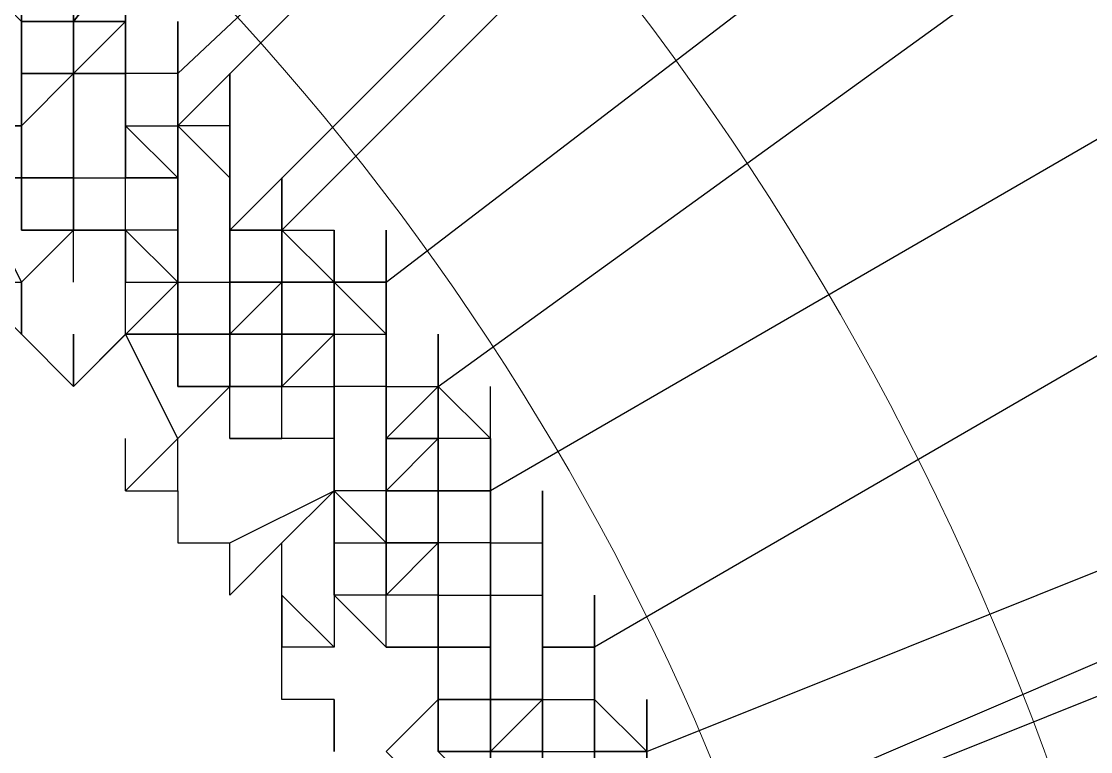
# Model space of a CAD drawing. Header units: inches. Extents: x 3324238 to 135265466, y -1036581 to 20094598.
# Drawn here: x 3353773.756 to 3353775.409, y -519267.625 to -519266.497 of the extents above; entities that cross this region are included whole.
import ezdxf

# ---------------------------------------------------------------- set-up
doc = ezdxf.new("R2010")
doc.units = ezdxf.units.IN
doc.header["$MEASUREMENT"] = 0
doc.layers.add('PDF_Geometry', color=7, linetype='Continuous')

msp = doc.modelspace()

# ---------------------------------------------------------------- linework, layer by layer
at = {"layer": 'PDF_Geometry', "lineweight": 25}
for points in [[(3353773.7562, -519266.5772), (3353773.7562, -519266.4966), (3353773.7562, -519266.5772), (3353773.8368, -519266.5772), (3353773.8368, -519266.4966), (3353773.7562, -519266.4966), (3353773.7562, -519266.416), (3353773.6757, -519266.416), (3353774.8037, -519264.9658), (3353774.7231, -519264.9658), (3353773.6757, -519266.3355), (3353773.6757, -519266.416), (3353773.6757, -519266.4966), (3353773.5951, -519266.4966), (3353773.5145, -519266.5772), (3353773.5145, -519266.6578), (3353773.5145, -519266.7383), (3353773.5145, -519266.8189), (3353773.5145, -519266.7383), (3353773.4339, -519266.7383), (3353773.4339, -519266.6578)], [(3353773.6757, -519266.7383), (3353773.7562, -519266.7383), (3353773.8368, -519266.7383), (3353773.8368, -519266.6578), (3353773.8368, -519266.7383), (3353773.7562, -519266.7383), (3353773.7562, -519266.8189), (3353773.7562, -519266.7383), (3353773.7562, -519266.6578), (3353773.7562, -519266.5772), (3353773.8368, -519266.5772), (3353773.8368, -519266.4966), (3353773.8368, -519266.5772), (3353773.8368, -519266.4966), (3353774.9648, -519265.0463)], [(3353774.9648, -519265.0463), (3353773.8368, -519266.4966), (3353773.8368, -519266.416)], [(3353773.8368, -519266.7383), (3353773.9174, -519266.7383), (3353773.998, -519266.7383), (3353773.998, -519266.6578), (3353775.2871, -519265.3686)], [(3353775.2871, -519265.3686), (3353773.998, -519266.5772)], [(3353776.0123, -519266.3355), (3353774.4814, -519267.2218), (3353774.4814, -519267.1412), (3353774.4814, -519267.2218), (3353774.4814, -519267.1412), (3353774.4814, -519267.2218), (3353774.4814, -519267.1412), (3353774.4814, -519267.2218), (3353774.4814, -519267.1412), (3353774.4008, -519267.1412), (3353774.3202, -519267.1412), (3353774.3202, -519267.0606), (3353774.3202, -519266.98), (3353774.3202, -519267.0606), (3353774.3202, -519266.98), (3353774.3202, -519266.8995), (3353774.3202, -519266.98), (3353774.3202, -519266.8995), (3353774.2397, -519266.8995), (3353774.2397, -519266.8189), (3353774.2397, -519266.8995), (3353774.2397, -519266.8189), (3353774.2397, -519266.8995), (3353774.2397, -519266.8189), (3353774.2397, -519266.8995), (3353774.2397, -519266.8189), (3353774.2397, -519266.8995), (3353774.1591, -519266.8995), (3353774.0785, -519266.8995), (3353774.0785, -519266.8189), (3353774.0785, -519266.7383), (3353774.0785, -519266.8189), (3353774.0785, -519266.8995), (3353774.0785, -519266.98), (3353774.0785, -519266.8995), (3353774.1591, -519266.8995), (3353774.1591, -519266.8189), (3353774.1591, -519266.7383), (3353774.1591, -519266.8189), (3353774.1591, -519266.8995), (3353774.1591, -519266.8189), (3353774.1591, -519266.8995), (3353774.1591, -519266.8189), (3353775.4482, -519265.5298)], [(3353774.0785, -519266.8189), (3353775.3677, -519265.5298)], [(3353773.8368, -519266.8189), (3353773.8368, -519266.7383), (3353773.9174, -519266.7383), (3353773.9174, -519266.6578), (3353773.9174, -519266.5772), (3353773.9174, -519266.6578), (3353773.9174, -519266.5772), (3353773.9174, -519266.6578), (3353773.9174, -519266.7383), (3353773.9174, -519266.6578), (3353773.9174, -519266.5772), (3353773.9174, -519266.4966), (3353773.9174, -519266.5772), (3353773.9174, -519266.4966), (3353773.9174, -519266.5772), (3353773.9174, -519266.4966), (3353773.9174, -519266.5772), (3353773.9174, -519266.4966), (3353773.9174, -519266.5772), (3353773.9174, -519266.4966), (3353773.9174, -519266.5772), (3353773.9174, -519266.4966), (3353773.9174, -519266.5772), (3353773.9174, -519266.6578), (3353773.9174, -519266.7383), (3353773.9174, -519266.6578), (3353773.998, -519266.6578), (3353773.998, -519266.5772), (3353773.998, -519266.6578), (3353773.998, -519266.5772), (3353773.998, -519266.6578), (3353773.998, -519266.5772), (3353773.998, -519266.6578), (3353774.0785, -519266.7383), (3353774.0785, -519266.6578), (3353774.0785, -519266.7383), (3353774.0785, -519266.8189), (3353774.0785, -519266.8995), (3353774.0785, -519266.8189), (3353774.0785, -519266.7383), (3353774.0785, -519266.8189), (3353774.0785, -519266.7383), (3353774.0785, -519266.8189), (3353774.0785, -519266.8995), (3353774.0785, -519266.8189), (3353774.0785, -519266.8995), (3353774.0785, -519266.98), (3353774.0785, -519266.8995), (3353774.0785, -519266.98), (3353774.0785, -519267.0606), (3353774.0785, -519266.98), (3353774.1591, -519266.8995), (3353774.1591, -519266.98), (3353774.1591, -519266.8995), (3353774.1591, -519266.8189), (3353774.1591, -519266.7383), (3353774.1591, -519266.8189), (3353774.1591, -519266.8995), (3353774.0785, -519266.8995), (3353774.1591, -519266.8995), (3353774.1591, -519266.8189), (3353774.1591, -519266.8995), (3353774.1591, -519266.8189), (3353774.1591, -519266.8995), (3353774.1591, -519266.8189), (3353774.1591, -519266.8995), (3353774.1591, -519266.8189), (3353774.0785, -519266.8189), (3353774.1591, -519266.8189), (3353774.2397, -519266.8995), (3353774.2397, -519266.98), (3353774.2397, -519266.8995), (3353774.3202, -519266.98), (3353774.3202, -519267.0606), (3353774.3202, -519266.98), (3353774.3202, -519266.8995), (3353774.3202, -519266.98), (3353774.3202, -519267.0606), (3353774.3202, -519266.98), (3353774.3202, -519267.0606), (3353774.3202, -519267.1412), (3353774.3202, -519267.0606), (3353774.2397, -519267.0606), (3353774.2397, -519267.1412), (3353774.2397, -519267.2218), (3353774.2397, -519267.3023), (3353774.2397, -519267.2218), (3353774.2397, -519267.3023), (3353774.2397, -519267.2218), (3353774.2397, -519267.1412), (3353774.2397, -519267.2218), (3353774.2397, -519267.1412), (3353774.1591, -519267.1412), (3353774.1591, -519267.0606), (3353774.1591, -519266.98), (3353774.2397, -519266.98), (3353774.2397, -519266.8995), (3353774.2397, -519266.98), (3353774.3202, -519266.98), (3353774.3202, -519266.8995), (3353775.69, -519265.852)], [(3353774.0785, -519267.1412), (3353774.0785, -519267.0606), (3353774.1591, -519267.0606), (3353774.2397, -519267.0606), (3353774.2397, -519267.1412), (3353774.1591, -519267.1412), (3353774.1591, -519267.0606), (3353774.2397, -519266.98), (3353774.2397, -519266.8995), (3353774.3202, -519266.8995), (3353775.69, -519265.852)], [(3353774.4008, -519267.0606), (3353775.8511, -519266.0132), (3353775.8511, -519265.9326)], [(3353774.3202, -519267.3829), (3353774.3202, -519267.3023), (3353774.3202, -519267.2218), (3353774.4008, -519267.2218), (3353774.4814, -519267.2218), (3353774.4814, -519267.3023), (3353774.4008, -519267.3023), (3353774.4008, -519267.3829), (3353774.3202, -519267.3829), (3353774.3202, -519267.3023), (3353774.3202, -519267.3829), (3353774.3202, -519267.3023), (3353774.3202, -519267.2218), (3353774.4008, -519267.2218), (3353774.3202, -519267.2218), (3353774.3202, -519267.1412), (3353774.3202, -519267.2218), (3353774.3202, -519267.1412), (3353774.3202, -519267.2218), (3353774.3202, -519267.1412), (3353774.3202, -519267.2218), (3353774.2397, -519267.2218), (3353774.2397, -519267.3023), (3353774.2397, -519267.2218), (3353774.2397, -519267.3023), (3353774.2397, -519267.3829), (3353774.2397, -519267.3023), (3353774.3202, -519267.3023), (3353774.3202, -519267.2218), (3353774.3202, -519267.3023), (3353774.3202, -519267.2218), (3353774.3202, -519267.1412), (3353774.3202, -519267.2218), (3353774.3202, -519267.1412), (3353774.3202, -519267.2218), (3353774.3202, -519267.1412), (3353774.4008, -519267.1412), (3353774.4008, -519267.0606), (3353774.4008, -519266.98), (3353774.4008, -519267.0606), (3353775.8511, -519266.0132)], [(3353773.6757, -519266.416), (3353773.7562, -519266.4966), (3353773.8368, -519266.4966), (3353773.8368, -519266.416)], [(3353773.7562, -519266.98), (3353773.7562, -519266.8995), (3353773.7562, -519266.98), (3353773.6757, -519266.8995), (3353773.7562, -519266.8995), (3353773.6757, -519266.7383), (3353773.6757, -519266.6578), (3353773.7562, -519266.6578), (3353773.7562, -519266.7383), (3353773.7562, -519266.6578), (3353773.7562, -519266.5772), (3353773.7562, -519266.4966), (3353773.7562, -519266.4161)], [(3353773.8368, -519266.6578), (3353773.8368, -519266.7383), (3353773.8368, -519266.6578), (3353773.8368, -519266.7383), (3353773.8368, -519266.6578), (3353773.8368, -519266.7383), (3353773.8368, -519266.6578), (3353773.8368, -519266.7383), (3353773.8368, -519266.6578), (3353773.8368, -519266.7383), (3353773.8368, -519266.6578), (3353773.8368, -519266.7383), (3353773.8368, -519266.6578), (3353773.8368, -519266.7383), (3353773.8368, -519266.8189), (3353773.8368, -519266.7383), (3353773.8368, -519266.6578), (3353773.8368, -519266.5772), (3353773.8368, -519266.4966), (3353773.8368, -519266.5772), (3353773.8368, -519266.6578), (3353773.8368, -519266.7383), (3353773.8368, -519266.6578), (3353773.8368, -519266.5772), (3353773.8368, -519266.4966), (3353773.8368, -519266.5772), (3353773.8368, -519266.4966), (3353773.8368, -519266.416), (3353773.8368, -519266.4966), (3353773.8368, -519266.5772), (3353773.7562, -519266.6578), (3353773.7562, -519266.5772), (3353773.7562, -519266.6578), (3353773.7562, -519266.5772), (3353773.7562, -519266.6578), (3353773.7562, -519266.5772), (3353773.7562, -519266.6578), (3353773.7562, -519266.5772), (3353773.7562, -519266.6578), (3353773.7562, -519266.5772), (3353773.7562, -519266.4966), (3353773.7562, -519266.5772)], [(3353773.8368, -519266.4966), (3353773.8368, -519266.5772), (3353773.8368, -519266.4966), (3353773.8368, -519266.5772), (3353773.8368, -519266.4966), (3353773.8368, -519266.416), (3353773.8368, -519266.4966), (3353773.8368, -519266.5772), (3353773.8368, -519266.6578), (3353773.8368, -519266.5772), (3353773.7562, -519266.5772), (3353773.7562, -519266.6578), (3353773.7562, -519266.5772), (3353773.7562, -519266.6578), (3353773.7562, -519266.7383), (3353773.7562, -519266.6578), (3353773.7562, -519266.7383), (3353773.7562, -519266.6578), (3353773.7562, -519266.5772), (3353773.7562, -519266.6578), (3353773.7562, -519266.5772), (3353773.7562, -519266.6578), (3353773.7562, -519266.5772), (3353773.7562, -519266.6578), (3353773.7562, -519266.5772), (3353773.7562, -519266.4966), (3353773.7562, -519266.5772), (3353773.7562, -519266.6578), (3353773.7562, -519266.5772), (3353773.7562, -519266.6578), (3353773.7562, -519266.5772), (3353773.7562, -519266.4966), (3353773.7562, -519266.416), (3353773.7562, -519266.4966), (3353773.7562, -519266.416), (3353773.7562, -519266.4966), (3353773.7562, -519266.416), (3353773.7562, -519266.4966), (3353773.7562, -519266.5772), (3353773.8368, -519266.5772), (3353773.8368, -519266.4966), (3353773.8368, -519266.416), (3353773.8368, -519266.4966), (3353773.8368, -519266.5772), (3353773.8368, -519266.4966), (3353773.8368, -519266.5772), (3353773.8368, -519266.6578), (3353773.8368, -519266.7383), (3353773.8368, -519266.6578), (3353773.8368, -519266.5772), (3353773.8368, -519266.6578), (3353773.8368, -519266.5772), (3353773.8368, -519266.4966), (3353773.9174, -519266.4966), (3353773.9174, -519266.5772), (3353773.9174, -519266.4966), (3353773.9174, -519266.5772), (3353773.9174, -519266.6578), (3353773.9174, -519266.5772), (3353773.9174, -519266.6578), (3353773.9174, -519266.5772), (3353773.9174, -519266.6578), (3353773.9174, -519266.7383), (3353773.9174, -519266.6578), (3353773.9174, -519266.7383), (3353773.998, -519266.7383), (3353773.998, -519266.8189), (3353773.998, -519266.8995), (3353773.998, -519266.8189), (3353773.998, -519266.8995), (3353773.998, -519266.98), (3353773.998, -519266.8995), (3353773.998, -519266.8189), (3353773.998, -519266.8995), (3353773.998, -519266.8189), (3353773.998, -519266.7383), (3353773.998, -519266.8189), (3353773.998, -519266.7383), (3353773.9174, -519266.6578)], [(3353773.7562, -519266.4966), (3353773.7562, -519266.416)], [(3353773.7562, -519266.4966), (3353773.7562, -519266.416)], [(3353773.7563, -519266.4966), (3353773.7563, -519266.5772), (3353773.7563, -519266.4966), (3353773.7563, -519266.416)], [(3353773.9174, -519266.4966), (3353773.9174, -519266.416)], [(3353773.7563, -519266.5772), (3353773.7563, -519266.4966)], [(3353773.8368, -519266.4966), (3353773.9174, -519266.4966), (3353773.8368, -519266.4966)], [(3353773.998, -519266.98), (3353773.9174, -519266.98), (3353773.998, -519266.98), (3353773.998, -519266.8995), (3353774.0785, -519266.8995), (3353774.0785, -519266.8189), (3353774.0785, -519266.7383), (3353774.0785, -519266.6578), (3353774.0785, -519266.7383), (3353774.0785, -519266.8189), (3353774.0785, -519266.7383), (3353774.0785, -519266.8189), (3353774.0785, -519266.8995), (3353774.0785, -519266.8189), (3353774.0785, -519266.7383), (3353774.0785, -519266.6578), (3353774.0785, -519266.7383), (3353774.0785, -519266.6578), (3353774.0785, -519266.5772), (3353774.0785, -519266.6578), (3353774.0785, -519266.7383), (3353774.0785, -519266.6578), (3353773.998, -519266.6578), (3353773.998, -519266.7383), (3353773.9174, -519266.7383), (3353773.9174, -519266.6578), (3353773.9174, -519266.5772), (3353773.9174, -519266.6578), (3353773.9174, -519266.5772), (3353773.9174, -519266.4966), (3353773.8368, -519266.5772), (3353773.8368, -519266.4966), (3353773.8368, -519266.5772), (3353773.8368, -519266.4966), (3353773.8368, -519266.5772), (3353773.8368, -519266.4966), (3353773.8368, -519266.5772), (3353773.9174, -519266.5772), (3353773.9174, -519266.4966)], [(3353773.8368, -519266.7383), (3353773.8368, -519266.6578), (3353773.8368, -519266.5772), (3353773.8368, -519266.4966)], [(3353773.8368, -519266.5772), (3353773.8368, -519266.4966)], [(3353773.8368, -519266.5772), (3353773.8368, -519266.4966)], [(3353773.8368, -519266.5772), (3353773.8368, -519266.4966)], [(3353773.9174, -519266.5772), (3353773.9174, -519266.4966)], [(3353773.9174, -519266.5772), (3353773.9174, -519266.4966)], [(3353773.9174, -519266.5772), (3353773.9174, -519266.4966)], [(3353773.9174, -519266.5772), (3353773.9174, -519266.4966)], [(3353773.9174, -519266.5772), (3353773.9174, -519266.4966)], [(3353773.9174, -519266.5772), (3353773.9174, -519266.4966)], [(3353773.9174, -519266.6578), (3353773.9174, -519266.5772), (3353773.9174, -519266.4966)], [(3353773.9174, -519266.5772), (3353773.9174, -519266.4966)], [(3353773.9174, -519266.5772), (3353773.9174, -519266.4966)], [(3353776.1734, -519266.4966), (3353776.1734, -519266.5772), (3353774.6425, -519267.4635)], [(3353773.8368, -519266.8995), (3353773.8368, -519266.8189), (3353773.8368, -519266.7383), (3353773.7562, -519266.7383), (3353773.6757, -519266.7383), (3353773.6757, -519266.6578), (3353773.6757, -519266.5772)], [(3353773.7562, -519266.6578), (3353773.7562, -519266.5772)], [(3353773.7562, -519266.6578), (3353773.7562, -519266.5772)], [(3353773.8368, -519266.98), (3353773.8368, -519267.0606), (3353773.9174, -519266.98), (3353773.998, -519266.98), (3353773.998, -519266.8995), (3353773.998, -519266.98), (3353773.998, -519266.8995), (3353773.998, -519266.8189), (3353773.998, -519266.8995), (3353773.998, -519266.8189), (3353773.998, -519266.8995), (3353773.998, -519266.8189), (3353773.998, -519266.8995), (3353773.998, -519266.8189), (3353773.998, -519266.7383), (3353773.998, -519266.8189), (3353773.998, -519266.7383), (3353773.998, -519266.6578), (3353773.998, -519266.5772)], [(3353773.8368, -519266.6578), (3353773.8368, -519266.5772)], [(3353773.8368, -519266.5772), (3353773.8368, -519266.6578), (3353773.8368, -519266.5772)], [(3353773.9174, -519266.5772), (3353773.8368, -519266.5772), (3353773.9174, -519266.5772)], [(3353773.9174, -519266.6578), (3353773.9174, -519266.5772)], [(3353773.9174, -519266.7383), (3353773.9174, -519266.6578), (3353773.9174, -519266.5772)], [(3353774.0785, -519266.6578), (3353773.998, -519266.6578), (3353773.998, -519266.5772)], [(3353773.998, -519266.6578), (3353773.998, -519266.5772)], [(3353773.6757, -519266.6578), (3353773.7562, -519266.6578), (3353773.6757, -519266.6578)], [(3353773.8368, -519266.8189), (3353773.8368, -519266.7383), (3353773.8368, -519266.6578)], [(3353773.8368, -519266.7383), (3353773.8368, -519266.6578)], [(3353773.8368, -519266.7383), (3353773.8368, -519266.6578)], [(3353773.8368, -519266.7383), (3353773.8368, -519266.6578)], [(3353773.8368, -519266.7383), (3353773.8368, -519266.6578)], [(3353773.8368, -519266.7383), (3353773.8368, -519266.6578)], [(3353773.9174, -519266.6578), (3353773.9174, -519266.7383), (3353773.9174, -519266.6578)], [(3353773.9174, -519266.7383), (3353773.9174, -519266.6578)], [(3353773.9174, -519266.7383), (3353773.9174, -519266.6578)], [(3353773.9174, -519266.7383), (3353773.9174, -519266.6578)], [(3353773.9174, -519266.7383), (3353773.9174, -519266.6578)], [(3353773.9174, -519266.7383), (3353773.9174, -519266.6578)], [(3353773.9979, -519266.7383), (3353773.9979, -519266.6578)], [(3353773.9979, -519266.7383), (3353773.9979, -519266.6578)], [(3353773.998, -519266.7383), (3353773.998, -519266.6578)], [(3353774.0785, -519266.8189), (3353774.0785, -519266.7383), (3353774.0785, -519266.6578)], [(3353773.6757, -519266.7383), (3353773.7562, -519266.7383)], [(3353773.8368, -519266.7383), (3353773.7562, -519266.7383)], [(3353773.8368, -519266.8189), (3353773.8368, -519266.7383)], [(3353773.8368, -519266.8189), (3353773.8368, -519266.7383)], [(3353773.8368, -519266.8189), (3353773.8368, -519266.7383)], [(3353773.8368, -519266.8189), (3353773.8368, -519266.7383)], [(3353773.8368, -519266.8189), (3353773.8368, -519266.7383)], [(3353773.8368, -519266.8189), (3353773.8368, -519266.7383)], [(3353773.8368, -519266.8189), (3353773.8368, -519266.7383)], [(3353773.8368, -519266.7383), (3353773.8368, -519266.8189), (3353773.8368, -519266.7383)], [(3353773.8368, -519266.8189), (3353773.8368, -519266.7383)], [(3353773.8368, -519266.8189), (3353773.8368, -519266.7383)], [(3353773.998, -519267.2218), (3353773.998, -519267.1412), (3353773.9174, -519266.98), (3353773.9174, -519266.8995), (3353773.9174, -519266.8189), (3353773.9174, -519266.7383)], [(3353773.9174, -519266.8189), (3353773.9174, -519266.7383)], [(3353773.9174, -519266.8189), (3353773.9174, -519266.7383)], [(3353773.9174, -519266.8189), (3353773.9174, -519266.7383)], [(3353773.9174, -519266.8189), (3353773.9174, -519266.7383)], [(3353773.998, -519266.8189), (3353773.998, -519266.7383)], [(3353773.998, -519266.8189), (3353773.998, -519266.7383)], [(3353773.998, -519266.8189), (3353773.998, -519266.7383)], [(3353774.0785, -519266.8189), (3353774.0785, -519266.8995), (3353774.0785, -519266.98), (3353774.0785, -519266.8995), (3353774.0785, -519266.98), (3353774.0785, -519266.8995), (3353774.0785, -519266.98), (3353774.0785, -519266.8995), (3353774.0785, -519266.8189), (3353774.0785, -519266.8995), (3353774.0785, -519266.8189), (3353774.0785, -519266.7383), (3353774.0785, -519266.8189), (3353774.0785, -519266.7383), (3353774.0785, -519266.8189), (3353774.0785, -519266.8995), (3353774.0785, -519266.98), (3353774.0785, -519266.8995), (3353774.0785, -519266.98), (3353774.0785, -519266.8995), (3353774.0785, -519266.98), (3353774.0785, -519266.8995), (3353774.0785, -519266.98), (3353774.1591, -519266.98), (3353774.1591, -519267.0606), (3353774.1591, -519266.98), (3353774.1591, -519267.0606), (3353774.0785, -519267.0606), (3353774.1591, -519267.0606), (3353774.0785, -519267.0606), (3353774.0785, -519266.98), (3353774.0785, -519267.0606), (3353773.998, -519267.0606), (3353773.998, -519266.98), (3353773.998, -519266.8995), (3353773.998, -519266.98), (3353773.998, -519266.8995), (3353773.998, -519266.98), (3353774.0785, -519266.98), (3353774.0785, -519266.8995), (3353774.0785, -519266.98), (3353774.0785, -519267.0606), (3353774.0785, -519266.98), (3353774.0785, -519267.0606), (3353774.0785, -519266.98), (3353774.0785, -519267.0606), (3353774.0785, -519266.98), (3353774.0785, -519267.0606), (3353774.0785, -519266.98), (3353774.0785, -519266.8995), (3353774.1591, -519266.8995), (3353774.1591, -519266.98), (3353774.2397, -519266.98), (3353774.2397, -519266.8995), (3353774.1591, -519266.8995), (3353774.1591, -519266.98), (3353774.1591, -519266.8995), (3353774.1591, -519266.98), (3353774.1591, -519267.0606), (3353774.1591, -519266.98), (3353774.1591, -519267.0606), (3353774.1591, -519266.98), (3353774.1591, -519266.8995), (3353774.1591, -519266.8189), (3353774.1591, -519266.7383)], [(3353774.1591, -519266.7383), (3353774.1591, -519266.8189), (3353774.0785, -519266.8189)], [(3353774.0785, -519266.8189), (3353774.0785, -519266.7383)], [(3353774.0785, -519266.8189), (3353774.0785, -519266.7383)], [(3353774.0785, -519266.8189), (3353774.0785, -519266.7383)], [(3353774.0785, -519266.8189), (3353774.0785, -519266.7383)], [(3353774.1591, -519266.8995), (3353774.1591, -519266.8189), (3353774.1591, -519266.7383)], [(3353774.2397, -519266.8995), (3353774.1591, -519266.8995), (3353774.1591, -519266.8189), (3353774.1591, -519266.7383), (3353774.1591, -519266.8189), (3353774.1591, -519266.7383)], [(3353774.1591, -519266.8189), (3353774.1591, -519266.7383)], [(3353774.1591, -519266.8189), (3353774.1591, -519266.7383)], [(3353774.1591, -519266.8189), (3353774.1591, -519266.7383)], [(3353773.8368, -519266.8189), (3353773.7562, -519266.8189), (3353773.8368, -519266.8189)], [(3353773.8368, -519266.8189), (3353773.7563, -519266.8995)], [(3353773.8368, -519266.8189), (3353773.7563, -519266.8995)], [(3353773.9174, -519266.8189), (3353773.8368, -519266.8189)], [(3353773.9174, -519266.8189), (3353773.8368, -519266.8189)], [(3353773.8368, -519266.8189), (3353773.9174, -519266.8189)], [(3353773.9174, -519266.8995), (3353773.9174, -519266.8189)], [(3353773.998, -519266.8189), (3353773.9174, -519266.8189)], [(3353773.9174, -519266.8995), (3353773.998, -519266.8995), (3353773.9174, -519266.8189)], [(3353773.9979, -519266.8995), (3353773.9979, -519266.8189)], [(3353773.9979, -519266.8995), (3353773.9979, -519266.8189)], [(3353773.9979, -519266.8995), (3353773.9979, -519266.8189)], [(3353773.9979, -519266.8995), (3353773.9979, -519266.8189)], [(3353773.998, -519266.8995), (3353773.998, -519266.8189)], [(3353773.998, -519266.8995), (3353773.998, -519266.8189)], [(3353773.998, -519266.98), (3353773.998, -519266.8995), (3353773.998, -519266.8189), (3353773.998, -519266.8995), (3353773.998, -519266.8189), (3353773.998, -519266.8995), (3353773.998, -519266.8189), (3353773.998, -519266.8995), (3353773.998, -519266.8189)], [(3353773.998, -519266.8995), (3353773.998, -519266.8189)], [(3353774.1591, -519266.8189), (3353774.1591, -519266.8995), (3353774.1591, -519266.8189), (3353774.1591, -519266.8995), (3353774.1591, -519266.8189), (3353774.1591, -519266.8995), (3353774.1591, -519266.8189), (3353774.1591, -519266.8995), (3353774.1591, -519266.8189), (3353774.1591, -519266.8995), (3353774.1591, -519266.8189), (3353774.1591, -519266.8995), (3353774.0785, -519266.8995), (3353774.0785, -519266.8189), (3353774.0785, -519266.8995), (3353774.1591, -519266.8995), (3353774.1591, -519266.98)], [(3353774.0785, -519266.8995), (3353774.0785, -519266.8189)], [(3353774.0785, -519266.8995), (3353774.0785, -519266.8189)], [(3353774.0785, -519266.8995), (3353774.0785, -519266.8189)], [(3353774.0785, -519266.8995), (3353774.0785, -519266.8189)], [(3353774.1591, -519266.9801), (3353774.1591, -519266.8995), (3353774.1591, -519266.8189)], [(3353774.1591, -519266.8995), (3353774.1591, -519266.8189)], [(3353774.1591, -519266.8189), (3353774.1591, -519266.8995)], [(3353774.1591, -519266.8995), (3353774.1591, -519266.8189)], [(3353774.1591, -519266.8995), (3353774.1591, -519266.8189)], [(3353774.1591, -519266.8995), (3353774.1591, -519266.8189)], [(3353774.1591, -519266.8995), (3353774.1591, -519266.8189)], [(3353774.2397, -519266.8995), (3353774.2397, -519266.8189)], [(3353774.2397, -519266.8995), (3353774.2397, -519266.8189)], [(3353774.3202, -519266.8189), (3353774.3202, -519266.8995), (3353774.3202, -519266.98), (3353774.3202, -519267.0606), (3353774.4008, -519267.0606), (3353774.4008, -519267.1412), (3353774.4008, -519267.0606), (3353774.4008, -519267.1412), (3353774.4008, -519267.0606), (3353774.4008, -519267.1412), (3353774.4008, -519267.0606), (3353774.4814, -519267.1412), (3353774.4814, -519267.2218), (3353774.4814, -519267.3023), (3353774.4814, -519267.2218), (3353774.4814, -519267.3023), (3353774.4814, -519267.2218), (3353774.4814, -519267.3023), (3353774.4814, -519267.2218), (3353774.4814, -519267.3023), (3353774.4814, -519267.3829), (3353774.4814, -519267.3023), (3353774.4814, -519267.3829), (3353774.4814, -519267.3023), (3353774.4008, -519267.3023), (3353774.4008, -519267.3829), (3353774.4814, -519267.3829), (3353774.562, -519267.3829), (3353774.562, -519267.3023), (3353774.562, -519267.2218), (3353774.562, -519267.3023), (3353774.562, -519267.3829), (3353774.562, -519267.4635), (3353774.6425, -519267.4635), (3353774.6425, -519267.544), (3353774.6425, -519267.4635), (3353774.562, -519267.4635), (3353774.562, -519267.544), (3353774.562, -519267.6246), (3353774.562, -519267.544), (3353774.562, -519267.4635)], [(3353774.3202, -519266.8995), (3353774.3202, -519266.8189)], [(3353773.7562, -519266.98), (3353773.7562, -519266.8995)], [(3353773.7563, -519266.98), (3353773.7563, -519266.8995)], [(3353774.0785, -519266.98), (3353774.0785, -519267.0606), (3353774.0785, -519266.98), (3353774.0785, -519266.8995), (3353774.0785, -519266.98), (3353774.0785, -519266.8995), (3353774.0785, -519266.98), (3353774.0785, -519267.0606), (3353773.998, -519267.1412), (3353773.9174, -519267.2218), (3353773.998, -519267.2218), (3353773.998, -519267.3023), (3353774.0785, -519267.3023)], [(3353773.9174, -519266.9801), (3353773.998, -519266.8995)], [(3353773.9979, -519266.98), (3353773.9979, -519266.8995)], [(3353773.998, -519266.98), (3353773.998, -519266.8995), (3353773.998, -519266.98)], [(3353773.998, -519266.98), (3353773.998, -519266.8995)], [(3353773.998, -519266.98), (3353773.998, -519266.8995)], [(3353773.998, -519266.8995), (3353773.998, -519266.98)], [(3353773.998, -519266.98), (3353773.998, -519266.8995)], [(3353773.998, -519266.98), (3353773.998, -519266.8995), (3353773.998, -519266.98)], [(3353774.0785, -519266.98), (3353774.0785, -519266.8995)], [(3353774.0785, -519266.98), (3353774.0785, -519266.8995)], [(3353774.0785, -519266.9801), (3353774.0785, -519266.8995)], [(3353774.0785, -519266.9801), (3353774.0785, -519266.8995)], [(3353774.0785, -519266.98), (3353774.0785, -519266.8995)], [(3353774.0785, -519266.9801), (3353774.0785, -519266.8995)], [(3353774.0785, -519267.1412), (3353774.0785, -519267.0606), (3353774.0785, -519266.98), (3353774.0785, -519266.8995)], [(3353774.0785, -519266.98), (3353774.0785, -519266.8995)], [(3353774.0785, -519266.98), (3353774.0785, -519266.8995)], [(3353774.1591, -519266.8995), (3353774.1591, -519266.98)], [(3353774.2397, -519266.8995), (3353774.1591, -519266.8995), (3353774.2397, -519266.8995)], [(3353774.1591, -519266.98), (3353774.1591, -519266.8995)], [(3353774.2397, -519266.98), (3353774.2397, -519266.8995)], [(3353774.2397, -519266.98), (3353774.2397, -519266.8995)], [(3353774.2397, -519266.98), (3353774.2397, -519266.8995)], [(3353774.2397, -519267.0606), (3353774.2397, -519266.98), (3353774.2397, -519267.0606), (3353774.2397, -519266.98), (3353774.2397, -519267.0606), (3353774.2397, -519266.98), (3353774.2397, -519267.0606), (3353774.2397, -519267.1412), (3353774.2397, -519267.2218), (3353774.2397, -519267.1412), (3353774.2397, -519267.2218), (3353774.2397, -519267.1412), (3353774.2397, -519267.0606), (3353774.2397, -519266.98), (3353774.2397, -519267.0606), (3353774.2397, -519266.98), (3353774.2397, -519267.0606), (3353774.2397, -519266.98), (3353774.2397, -519266.8995)], [(3353774.2397, -519267.0606), (3353774.2397, -519266.98), (3353774.2397, -519266.8995)], [(3353774.3202, -519266.98), (3353774.3202, -519266.8995), (3353774.3202, -519266.98), (3353774.3202, -519267.0606), (3353774.3202, -519266.98), (3353774.3202, -519267.0606), (3353774.3202, -519267.1412), (3353774.3202, -519267.2218), (3353774.3202, -519267.1412), (3353774.4008, -519267.0606), (3353774.4008, -519267.1412), (3353774.4008, -519267.2218), (3353774.4814, -519267.2218), (3353774.4814, -519267.1412), (3353774.4008, -519267.0606), (3353774.4814, -519267.1412), (3353774.4814, -519267.0606)], [(3353774.3202, -519267.3023), (3353774.3202, -519267.2218), (3353774.3202, -519267.3023), (3353774.3202, -519267.2218), (3353774.3202, -519267.1412), (3353774.3202, -519267.2218), (3353774.3202, -519267.1412), (3353774.3202, -519267.0606), (3353774.3202, -519266.98), (3353774.3202, -519266.8995)], [(3353774.3202, -519267.0606), (3353774.3202, -519266.98), (3353774.3202, -519266.8995)], [(3353774.3202, -519266.98), (3353774.3202, -519266.8995)], [(3353774.562, -519267.7052), (3353774.562, -519267.7858), (3353774.562, -519267.7052), (3353774.562, -519267.7858), (3353774.562, -519267.7052), (3353774.6425, -519267.7052), (3353774.6425, -519267.6246), (3353774.6425, -519267.544), (3353774.6425, -519267.6246), (3353774.6425, -519267.544), (3353774.6425, -519267.6246), (3353774.7231, -519267.6246), (3353776.3345, -519266.98), (3353776.3345, -519266.8995), (3353776.254, -519266.8995)], [(3353773.8368, -519267.0606), (3353773.7562, -519266.98)], [(3353773.8368, -519267.0606), (3353773.8368, -519266.98)], [(3353773.9174, -519266.9801), (3353773.8368, -519267.0606)], [(3353773.9174, -519267.2218), (3353774.0785, -519267.0606), (3353774.0785, -519266.98), (3353774.0785, -519267.0606), (3353774.0785, -519266.98), (3353774.0785, -519267.0606), (3353774.0785, -519266.98), (3353774.0785, -519267.0606), (3353774.0785, -519266.98), (3353774.0785, -519267.0606), (3353774.0785, -519266.98), (3353774.0785, -519267.0606)], [(3353774.0785, -519266.98), (3353773.998, -519266.98)], [(3353774.0785, -519267.0606), (3353774.0785, -519266.98)], [(3353774.0785, -519266.98), (3353774.0785, -519267.0606), (3353774.0785, -519266.98)], [(3353774.0785, -519267.0606), (3353774.0785, -519266.98)], [(3353774.1591, -519267.0606), (3353774.1591, -519266.98)], [(3353774.1591, -519267.0606), (3353774.1591, -519266.9801)], [(3353774.2397, -519267.1412), (3353774.2397, -519267.2218), (3353774.2397, -519267.1412), (3353774.2397, -519267.0606), (3353774.2397, -519266.98)], [(3353774.2397, -519267.1412), (3353774.2397, -519267.0606), (3353774.2397, -519266.98)], [(3353774.2397, -519267.0606), (3353774.2397, -519266.9801)], [(3353774.2397, -519267.1412), (3353774.2397, -519267.0606), (3353774.2397, -519266.98)], [(3353774.2397, -519267.1412), (3353774.2397, -519267.0606), (3353774.2397, -519266.98)], [(3353774.2397, -519267.0606), (3353774.2397, -519266.98), (3353774.2397, -519267.0606), (3353774.2397, -519267.1412)], [(3353774.3202, -519267.0606), (3353774.3202, -519266.98)], [(3353774.3202, -519266.98), (3353774.3202, -519267.0606), (3353774.3202, -519266.98)], [(3353774.3202, -519267.1412), (3353774.3202, -519267.2218), (3353774.3202, -519267.1412), (3353774.3202, -519267.0606), (3353774.3202, -519266.98)], [(3353774.3203, -519267.0606), (3353774.3203, -519266.9801)], [(3353774.562, -519267.544), (3353774.562, -519267.4635), (3353774.562, -519267.3829), (3353774.562, -519267.4635), (3353774.562, -519267.3829), (3353774.562, -519267.3023), (3353774.562, -519267.3829), (3353774.562, -519267.4635), (3353774.562, -519267.544), (3353774.6425, -519267.544), (3353774.6425, -519267.6246), (3353774.6425, -519267.544), (3353774.6425, -519267.4635), (3353774.6425, -519267.544), (3353774.6425, -519267.4635), (3353774.6425, -519267.544), (3353774.6425, -519267.6246), (3353774.6425, -519267.544), (3353774.6425, -519267.6246), (3353774.6425, -519267.544), (3353774.6425, -519267.4635), (3353774.6425, -519267.544), (3353774.6425, -519267.6246), (3353774.7231, -519267.6246), (3353776.3345, -519266.98)], [(3353773.998, -519267.0606), (3353774.0785, -519267.0606), (3353773.998, -519267.0606)], [(3353774.1591, -519267.3023), (3353774.2397, -519267.2218), (3353774.2397, -519267.3023), (3353774.2397, -519267.3829), (3353774.2397, -519267.4635), (3353774.1591, -519267.3829), (3353774.1591, -519267.3023), (3353774.0785, -519267.3829), (3353774.0785, -519267.3023), (3353774.2397, -519267.2218), (3353774.2397, -519267.1412), (3353774.2397, -519267.2218), (3353774.2397, -519267.3023), (3353774.3202, -519267.3023), (3353774.3202, -519267.2218), (3353774.3202, -519267.3023), (3353774.3202, -519267.3829), (3353774.3202, -519267.3023), (3353774.3202, -519267.2218), (3353774.3202, -519267.3023), (3353774.3202, -519267.2218), (3353774.3202, -519267.3023), (3353774.3202, -519267.3829), (3353774.3202, -519267.3023), (3353774.3202, -519267.3829), (3353774.3202, -519267.3023), (3353774.3202, -519267.2218), (3353774.3202, -519267.1412), (3353774.3202, -519267.2218), (3353774.4008, -519267.2218), (3353774.4008, -519267.1412), (3353774.4008, -519267.0606)], [(3353774.1591, -519267.0606), (3353774.0785, -519267.0606)], [(3353774.1591, -519267.1412), (3353774.1591, -519267.0606)], [(3353774.1591, -519267.1412), (3353774.1591, -519267.0606)], [(3353774.2397, -519267.1412), (3353774.2397, -519267.0606)], [(3353774.3202, -519267.1412), (3353774.3202, -519267.0606)], [(3353774.3202, -519267.1412), (3353774.3202, -519267.0606)], [(3353774.3202, -519267.1412), (3353774.3202, -519267.0606)], [(3353774.3202, -519267.0606), (3353774.3202, -519267.1412)], [(3353774.3202, -519267.1412), (3353774.3202, -519267.0606)], [(3353774.3202, -519267.1412), (3353774.3202, -519267.0606), (3353774.3202, -519267.1412)], [(3353774.3202, -519267.1412), (3353774.3202, -519267.0606)], [(3353774.3202, -519267.1412), (3353774.3202, -519267.0606)], [(3353774.3203, -519267.1412), (3353774.3203, -519267.0606)], [(3353774.3203, -519267.1412), (3353774.3203, -519267.0606)], [(3353774.4814, -519267.2218), (3353774.4008, -519267.2218), (3353774.4008, -519267.1412), (3353774.4008, -519267.0606)], [(3353774.4008, -519267.1412), (3353774.4008, -519267.0606)], [(3353774.4008, -519267.1412), (3353774.4008, -519267.0606)], [(3353774.4008, -519267.1412), (3353774.4008, -519267.0606)], [(3353774.4008, -519267.1412), (3353774.4008, -519267.0606)], [(3353774.4008, -519267.1412), (3353774.4008, -519267.0606)], [(3353776.4151, -519267.0606), (3353774.7231, -519267.7858), (3353774.7231, -519267.7052), (3353774.7231, -519267.6246)], [(3353774.8037, -519267.7858), (3353776.4151, -519267.1412), (3353776.4151, -519267.0606)], [(3353773.9174, -519267.2218), (3353773.9174, -519267.1412)], [(3353773.9174, -519267.2218), (3353773.9174, -519267.1412)], [(3353774.0785, -519267.1412), (3353774.1591, -519267.1412), (3353774.0785, -519267.1412)], [(3353774.2397, -519267.3829), (3353774.3202, -519267.4635), (3353774.3202, -519267.3829), (3353774.2397, -519267.3829), (3353774.2397, -519267.3023), (3353774.2397, -519267.2218), (3353774.2397, -519267.1412), (3353774.2397, -519267.2218), (3353774.2397, -519267.1412), (3353774.2397, -519267.2218)], [(3353774.2397, -519267.2218), (3353774.2397, -519267.1412)], [(3353774.3202, -519267.1412), (3353774.4008, -519267.1412)], [(3353774.3202, -519267.2218), (3353774.3202, -519267.1412)], [(3353774.4008, -519267.1412), (3353774.3202, -519267.1412)], [(3353774.3202, -519267.2218), (3353774.3202, -519267.1412)], [(3353774.3202, -519267.2218), (3353774.3202, -519267.1412)], [(3353774.3202, -519267.2218), (3353774.3202, -519267.1412)], [(3353774.4008, -519267.2218), (3353774.4008, -519267.1412)], [(3353774.4008, -519267.2218), (3353774.4008, -519267.1412)], [(3353774.4008, -519267.2218), (3353774.4008, -519267.1412)], [(3353774.4008, -519267.2218), (3353774.4008, -519267.1412)], [(3353774.4008, -519267.2218), (3353774.4008, -519267.1412)], [(3353774.4008, -519267.2218), (3353774.4008, -519267.1412)], [(3353774.4008, -519267.2218), (3353774.4008, -519267.1412)], [(3353774.4008, -519267.2218), (3353774.4008, -519267.1412)], [(3353774.4008, -519267.2218), (3353774.4008, -519267.1412)], [(3353774.4008, -519267.2218), (3353774.4008, -519267.1412)], [(3353774.4008, -519267.2218), (3353774.4008, -519267.1412)], [(3353774.4008, -519267.2218), (3353774.4008, -519267.1412)], [(3353774.4008, -519267.2218), (3353774.4008, -519267.1412)], [(3353774.4008, -519267.2218), (3353774.4008, -519267.1412)], [(3353774.4008, -519267.2218), (3353774.4008, -519267.1412)], [(3353774.4008, -519267.2218), (3353774.4008, -519267.1412)], [(3353774.4008, -519267.2218), (3353774.4008, -519267.1412)], [(3353774.4008, -519267.2218), (3353774.4008, -519267.1412)], [(3353774.4008, -519267.2218), (3353774.4008, -519267.1412)], [(3353774.4008, -519267.2218), (3353774.4008, -519267.1412)], [(3353774.4008, -519267.2218), (3353774.4008, -519267.1412)], [(3353774.4008, -519267.1412), (3353774.4008, -519267.2218)], [(3353774.4008, -519267.2218), (3353774.4008, -519267.1412)], [(3353774.4008, -519267.1412), (3353774.4008, -519267.2218), (3353774.4008, -519267.1412)], [(3353774.4008, -519267.2218), (3353774.4008, -519267.1412)], [(3353774.4008, -519267.2218), (3353774.4008, -519267.1412)], [(3353774.4008, -519267.1412), (3353774.4008, -519267.2218)], [(3353774.4814, -519267.2218), (3353774.4814, -519267.1412)], [(3353774.4814, -519267.2218), (3353774.4814, -519267.1412)], [(3353774.4814, -519267.2218), (3353774.4814, -519267.1412)], [(3353774.4814, -519267.2218), (3353774.4814, -519267.1412)], [(3353774.4814, -519267.2218), (3353774.4814, -519267.1412)], [(3353774.4814, -519267.2218), (3353774.4814, -519267.1412)], [(3353774.4814, -519267.2218), (3353774.4814, -519267.1412)], [(3353774.4814, -519267.2218), (3353774.4814, -519267.1412)], [(3353774.4814, -519267.1412), (3353774.4814, -519267.2218), (3353774.4814, -519267.1412), (3353774.4814, -519267.2218), (3353774.4814, -519267.1412)], [(3353774.4814, -519267.2218), (3353774.4814, -519267.1412)], [(3353774.4814, -519267.2218), (3353774.4814, -519267.1412)], [(3353774.2397, -519267.2218), (3353774.3202, -519267.3023)], [(3353774.2397, -519267.2218), (3353774.2397, -519267.3023), (3353774.2397, -519267.2218)], [(3353774.3202, -519267.3023), (3353774.3202, -519267.2218)], [(3353774.3202, -519267.3023), (3353774.3202, -519267.2218)], [(3353774.4008, -519267.2218), (3353774.3202, -519267.2218)], [(3353774.3202, -519267.4635), (3353774.3202, -519267.3829), (3353774.3202, -519267.3023), (3353774.3202, -519267.2218)], [(3353774.3202, -519267.3023), (3353774.3202, -519267.2218)], [(3353774.3202, -519267.3023), (3353774.3202, -519267.2218)], [(3353774.3202, -519267.3023), (3353774.3202, -519267.2218)], [(3353774.3202, -519267.3023), (3353774.3202, -519267.2218)], [(3353774.3202, -519267.3023), (3353774.3202, -519267.2218)], [(3353774.3202, -519267.3023), (3353774.3202, -519267.2218)], [(3353774.3203, -519267.3023), (3353774.3203, -519267.2218)], [(3353774.4814, -519267.2218), (3353774.4008, -519267.2218)], [(3353774.4008, -519267.3023), (3353774.4008, -519267.2218), (3353774.4008, -519267.3023)], [(3353774.4814, -519267.2218), (3353774.4008, -519267.2218)], [(3353774.4008, -519267.3023), (3353774.4008, -519267.2218)], [(3353774.4008, -519267.3023), (3353774.4008, -519267.2218)], [(3353774.4008, -519267.3023), (3353774.4008, -519267.2218)], [(3353774.4814, -519267.3023), (3353774.4814, -519267.2218)], [(3353774.4814, -519267.3023), (3353774.4814, -519267.2218)], [(3353774.3202, -519267.3023), (3353774.3202, -519267.3829), (3353774.2397, -519267.3829)], [(3353774.3202, -519267.3829), (3353774.3202, -519267.3023)], [(3353774.3202, -519267.3023), (3353774.3202, -519267.3829), (3353774.3202, -519267.3023)], [(3353774.3202, -519267.3829), (3353774.3202, -519267.3023)], [(3353774.3202, -519267.3023), (3353774.3202, -519267.3829)], [(3353774.4008, -519267.3023), (3353774.3202, -519267.3829)], [(3353774.3202, -519267.3829), (3353774.3202, -519267.3023)], [(3353774.3202, -519267.3829), (3353774.3202, -519267.3023)], [(3353774.562, -519267.3023), (3353774.562, -519267.3829), (3353774.562, -519267.4635), (3353774.562, -519267.3829), (3353774.562, -519267.4635), (3353774.562, -519267.3829), (3353774.562, -519267.4635), (3353774.562, -519267.3829), (3353774.562, -519267.4635), (3353774.562, -519267.3829), (3353774.562, -519267.3023), (3353774.562, -519267.3829), (3353774.562, -519267.4635), (3353774.562, -519267.544), (3353774.4814, -519267.6246), (3353774.4814, -519267.544), (3353774.4814, -519267.6246), (3353774.4814, -519267.544), (3353774.4814, -519267.6246), (3353774.4814, -519267.544), (3353774.4814, -519267.6246), (3353774.4814, -519267.544), (3353774.4814, -519267.6246), (3353774.4814, -519267.544), (3353774.4008, -519267.544), (3353774.4008, -519267.4635), (3353774.4008, -519267.544), (3353774.4008, -519267.6246), (3353774.4008, -519267.544), (3353774.4008, -519267.4635), (3353774.4814, -519267.4635), (3353774.4814, -519267.544), (3353774.4814, -519267.6246), (3353774.4814, -519267.7052)], [(3353774.4008, -519267.3829), (3353774.4008, -519267.3023)], [(3353774.4008, -519267.3829), (3353774.4008, -519267.3023)], [(3353774.4008, -519267.3829), (3353774.4008, -519267.3023)], [(3353774.4008, -519267.3829), (3353774.4008, -519267.3023)], [(3353774.4008, -519267.3829), (3353774.4008, -519267.3023)], [(3353774.4008, -519267.3829), (3353774.4008, -519267.3023)], [(3353774.4008, -519267.3829), (3353774.4008, -519267.3023)], [(3353774.4814, -519267.3829), (3353774.4814, -519267.3023)], [(3353774.562, -519267.3023), (3353774.562, -519267.3829), (3353774.562, -519267.3023)], [(3353774.562, -519267.3829), (3353774.562, -519267.3023)], [(3353774.4008, -519267.3829), (3353774.3202, -519267.3829)], [(3353774.4814, -519267.7052), (3353774.4008, -519267.6246), (3353774.4008, -519267.544), (3353774.4008, -519267.4635), (3353774.4008, -519267.544), (3353774.4008, -519267.6246), (3353774.4814, -519267.6246), (3353774.4814, -519267.7052), (3353774.4814, -519267.6246), (3353774.4814, -519267.544), (3353774.4814, -519267.6246), (3353774.4814, -519267.544), (3353774.4008, -519267.544), (3353774.4814, -519267.544), (3353774.4814, -519267.6246), (3353774.4814, -519267.544), (3353774.4814, -519267.6246), (3353774.4814, -519267.544), (3353774.4814, -519267.4635), (3353774.4814, -519267.3829)], [(3353774.4814, -519267.4635), (3353774.4008, -519267.4635), (3353774.4814, -519267.4635), (3353774.4814, -519267.3829)], [(3353774.4008, -519267.4635), (3353774.4008, -519267.3829)], [(3353774.4008, -519267.4635), (3353774.4008, -519267.3829)], [(3353774.4008, -519267.4635), (3353774.4008, -519267.3829)], [(3353774.4008, -519267.4635), (3353774.4008, -519267.3829)], [(3353774.4008, -519267.4635), (3353774.4008, -519267.3829)], [(3353774.4008, -519267.4635), (3353774.4008, -519267.3829)], [(3353774.4008, -519267.4635), (3353774.4008, -519267.3829)], [(3353774.4008, -519267.4635), (3353774.4008, -519267.3829)], [(3353774.6425, -519267.7052), (3353774.6425, -519267.7858), (3353774.6425, -519267.7052), (3353774.562, -519267.7052), (3353774.562, -519267.6246), (3353774.562, -519267.7052), (3353774.562, -519267.6246), (3353774.562, -519267.7052), (3353774.562, -519267.6246), (3353774.562, -519267.544), (3353774.4814, -519267.544), (3353774.562, -519267.544), (3353774.562, -519267.4635), (3353774.562, -519267.544), (3353774.6425, -519267.544), (3353774.6425, -519267.4635), (3353774.6425, -519267.544), (3353774.6425, -519267.4635), (3353774.6425, -519267.3829)], [(3353774.4814, -519267.4635), (3353774.4814, -519267.3829)], [(3353774.5619, -519267.4635), (3353774.5619, -519267.3829)], [(3353774.5619, -519267.6246), (3353774.5619, -519267.544), (3353774.5619, -519267.4635), (3353774.5619, -519267.3829)], [(3353774.2397, -519267.544), (3353774.2397, -519267.6246), (3353774.2397, -519267.544), (3353774.1591, -519267.544), (3353774.1591, -519267.4635)], [(3353774.2397, -519267.4635), (3353774.1591, -519267.4635)], [(3353774.4008, -519267.4635), (3353774.3202, -519267.4635), (3353774.4008, -519267.4635)], [(3353774.4008, -519267.544), (3353774.4008, -519267.4635)], [(3353774.4008, -519267.544), (3353774.4008, -519267.4635)], [(3353774.4008, -519267.544), (3353774.4008, -519267.4635)], [(3353774.4008, -519267.544), (3353774.4008, -519267.4635)], [(3353774.4008, -519267.544), (3353774.4008, -519267.4635)], [(3353774.4008, -519267.544), (3353774.4008, -519267.4635)], [(3353774.4008, -519267.544), (3353774.4008, -519267.4635)], [(3353774.4814, -519267.544), (3353774.4814, -519267.4635)], [(3353774.4814, -519267.7052), (3353774.4814, -519267.6246), (3353774.562, -519267.6246), (3353774.562, -519267.7052), (3353774.562, -519267.6246), (3353774.6425, -519267.6246), (3353774.6425, -519267.544), (3353774.6425, -519267.4635), (3353774.6425, -519267.544), (3353774.6425, -519267.6246), (3353774.6425, -519267.544), (3353774.6425, -519267.6246), (3353774.6425, -519267.544), (3353774.6425, -519267.6246), (3353774.6425, -519267.7052), (3353774.6425, -519267.6246), (3353774.6425, -519267.7052)], [(3353774.4814, -519267.544), (3353774.4814, -519267.4635)], [(3353774.4814, -519267.544), (3353774.4814, -519267.4635)], [(3353774.4814, -519267.7052), (3353774.4814, -519267.6246), (3353774.4814, -519267.544), (3353774.4814, -519267.6246), (3353774.4814, -519267.544), (3353774.4814, -519267.6246), (3353774.4814, -519267.544), (3353774.4814, -519267.6246), (3353774.4814, -519267.544), (3353774.4814, -519267.6246), (3353774.4814, -519267.544), (3353774.4814, -519267.6246), (3353774.562, -519267.6246), (3353774.562, -519267.544), (3353774.562, -519267.4635), (3353774.562, -519267.544), (3353774.562, -519267.4635), (3353774.562, -519267.544), (3353774.562, -519267.4635), (3353774.562, -519267.544), (3353774.562, -519267.6246), (3353774.4814, -519267.6246), (3353774.562, -519267.6246), (3353774.562, -519267.544), (3353774.562, -519267.4635), (3353774.562, -519267.544), (3353774.6425, -519267.544), (3353774.6425, -519267.6246), (3353774.6425, -519267.544), (3353774.6425, -519267.6246), (3353774.6425, -519267.544), (3353774.6425, -519267.4635), (3353774.6425, -519267.544), (3353774.6425, -519267.6246), (3353774.6425, -519267.544), (3353774.7231, -519267.6246), (3353774.7231, -519267.544), (3353774.7231, -519267.6246), (3353774.7231, -519267.7052)], [(3353774.4814, -519267.4635), (3353774.4814, -519267.544)], [(3353774.4814, -519267.544), (3353774.4814, -519267.4635)], [(3353774.4814, -519267.544), (3353774.4814, -519267.4635)], [(3353774.5619, -519267.544), (3353774.5619, -519267.4635)], [(3353774.5619, -519267.544), (3353774.5619, -519267.4635)], [(3353774.562, -519267.6246), (3353774.562, -519267.544), (3353774.562, -519267.4635), (3353774.562, -519267.544), (3353774.6425, -519267.544), (3353774.6425, -519267.6246), (3353774.6425, -519267.544)], [(3353774.562, -519267.544), (3353774.562, -519267.4635), (3353774.6425, -519267.4635)], [(3353774.562, -519267.544), (3353774.562, -519267.4635)], [(3353774.6425, -519267.544), (3353774.6425, -519267.4635)], [(3353774.6425, -519267.544), (3353774.6425, -519267.4635)], [(3353774.6425, -519267.544), (3353774.6425, -519267.4635)], [(3353774.6425, -519267.4635), (3353774.6425, -519267.544)], [(3353774.6425, -519267.544), (3353774.6425, -519267.4635)], [(3353774.6425, -519267.544), (3353774.6425, -519267.4635)], [(3353774.4814, -519267.544), (3353774.4008, -519267.544)], [(3353774.4008, -519267.544), (3353774.4008, -519267.6246), (3353774.4008, -519267.544)], [(3353774.4814, -519267.6246), (3353774.4814, -519267.544)], [(3353774.4814, -519267.6246), (3353774.4814, -519267.544)], [(3353774.4814, -519267.6246), (3353774.4814, -519267.544)], [(3353774.4814, -519267.6246), (3353774.4814, -519267.544)], [(3353774.4814, -519267.6246), (3353774.4814, -519267.544)], [(3353774.8037, -519267.8663), (3353774.8037, -519267.9469), (3353774.7231, -519267.9469), (3353774.7231, -519267.8663), (3353774.7231, -519267.9469), (3353774.7231, -519267.8663), (3353774.7231, -519267.7858), (3353774.7231, -519267.8663), (3353774.6425, -519267.8663), (3353774.562, -519267.7858), (3353774.6425, -519267.7858), (3353774.6425, -519267.7052), (3353774.6425, -519267.6246), (3353774.6425, -519267.7052), (3353774.6425, -519267.6246), (3353774.6425, -519267.7052), (3353774.6425, -519267.6246), (3353774.7231, -519267.6246), (3353774.7231, -519267.544), (3353774.7231, -519267.6246)], [(3353774.6425, -519267.544), (3353774.6425, -519267.6246), (3353774.6425, -519267.544)], [(3353774.6425, -519267.6246), (3353774.6425, -519267.544)], [(3353774.6425, -519267.544), (3353774.6425, -519267.6246)], [(3353774.6425, -519267.6246), (3353774.6425, -519267.544)], [(3353774.6425, -519267.6246), (3353774.6425, -519267.544)], [(3353774.6425, -519267.6246), (3353774.6425, -519267.544)], [(3353774.6425, -519267.6246), (3353774.6425, -519267.544)], [(3353774.6425, -519267.6246), (3353774.6425, -519267.544)], [(3353774.6425, -519267.6246), (3353774.6425, -519267.544)], [(3353774.6425, -519267.6246), (3353774.6425, -519267.544)], [(3353774.6425, -519267.6246), (3353774.6425, -519267.5441)], [(3353774.7231, -519267.7858), (3353774.7231, -519267.8663), (3353774.7231, -519267.7858), (3353774.7231, -519267.8663), (3353774.7231, -519267.7858), (3353774.7231, -519267.7052), (3353774.7231, -519267.6246), (3353774.7231, -519267.544), (3353774.7231, -519267.6246), (3353774.7231, -519267.7052), (3353774.7231, -519267.7858), (3353774.7231, -519267.7052)], [(3353774.7231, -519267.6246), (3353774.7231, -519267.544)], [(3353774.4814, -519267.6246), (3353774.4008, -519267.6246), (3353774.4814, -519267.6246)], [(3353774.4814, -519267.7052), (3353774.4814, -519267.6246), (3353774.4814, -519267.7052)], [(3353774.7231, -519267.7052), (3353774.7231, -519267.6246), (3353774.6425, -519267.6246), (3353774.6425, -519267.7052)], [(3353774.7231, -519267.7052), (3353774.7231, -519267.6246)]]:
    msp.add_lwpolyline(points, dxfattribs=at)
at = {"layer": 'PDF_Geometry', "color": 32, "lineweight": 13, "true_color": 0xdd6e00}
for points in [[(3353775.126, -519269.1555, 1), (3353767.23, -519269.1555), (3353767.23, -519332.0817)], [(3353774.1591, -519269.1555, 0.996627), (3353768.1968, -519269.1555), (3353768.1968, -519332.0817)]]:
    msp.add_lwpolyline(points, format="xyb", dxfattribs=at)
at = {"layer": 'PDF_Geometry', "lineweight": 25}
for points in [[(3353773.9174, -519266.416), (3353773.9174, -519266.4966), (3353773.9174, -519266.5772), (3353773.9174, -519266.6578), (3353773.998, -519266.6578), (3353773.998, -519266.5772), (3353773.998, -519266.6578), (3353773.998, -519266.5772), (3353773.998, -519266.6578), (3353773.998, -519266.5772), (3353773.998, -519266.6578), (3353773.998, -519266.5772), (3353773.998, -519266.6578), (3353773.998, -519266.5772), (3353773.998, -519266.4966), (3353773.998, -519266.5772), (3353773.9174, -519266.5772), (3353773.9174, -519266.4966)], [(3353773.8368, -519266.7383), (3353773.8368, -519266.8189), (3353773.8368, -519266.7383), (3353773.8368, -519266.6578), (3353773.8368, -519266.7383), (3353773.8368, -519266.6578), (3353773.8368, -519266.7383), (3353773.8368, -519266.6578), (3353773.8368, -519266.7383), (3353773.8368, -519266.6578), (3353773.8368, -519266.7383), (3353773.8368, -519266.6578), (3353773.8368, -519266.7383), (3353773.8368, -519266.8189), (3353773.8368, -519266.7383), (3353773.9174, -519266.7383), (3353773.9174, -519266.6578), (3353773.9174, -519266.5772), (3353773.9174, -519266.4966), (3353773.9174, -519266.5772), (3353773.8368, -519266.5772), (3353773.8368, -519266.6578)], [(3353773.998, -519266.5772), (3353773.998, -519266.6578)], [(3353773.8368, -519266.6578), (3353773.8368, -519266.7383)], [(3353773.998, -519266.7383), (3353773.998, -519266.8189)], [(3353773.998, -519266.7383), (3353773.998, -519266.8189)], [(3353774.1591, -519266.8189), (3353774.2397, -519266.8189), (3353774.2397, -519266.8995), (3353774.1591, -519266.8995), (3353774.1591, -519266.98), (3353774.0785, -519266.98), (3353774.0785, -519266.8995), (3353774.1591, -519266.8995), (3353774.1591, -519266.8189), (3353774.1591, -519266.7383), (3353774.1591, -519266.8189), (3353774.1591, -519266.8995), (3353774.1591, -519266.8189), (3353774.1591, -519266.8995), (3353774.1591, -519266.8189), (3353774.1591, -519266.7383), (3353774.1591, -519266.8189), (3353774.1591, -519266.8995)], [(3353774.0785, -519266.7383), (3353774.0785, -519266.8189)], [(3353774.1591, -519266.8189), (3353774.1591, -519266.8995), (3353774.1591, -519266.8189), (3353774.1591, -519266.7383)], [(3353773.9174, -519266.8995), (3353773.9174, -519266.8189)], [(3353773.998, -519266.8995), (3353773.998, -519266.98), (3353773.998, -519267.0606), (3353773.998, -519266.98), (3353773.998, -519266.8995), (3353773.998, -519266.98), (3353773.998, -519266.8995), (3353773.998, -519266.8189)], [(3353773.998, -519266.8189), (3353773.998, -519266.8995)], [(3353774.0785, -519266.8189), (3353774.0785, -519266.8995)], [(3353774.0785, -519266.8189), (3353774.0785, -519266.8995)], [(3353774.2397, -519266.8189), (3353774.2397, -519266.8995)], [(3353773.7562, -519266.8995), (3353773.7562, -519266.9801)], [(3353773.998, -519266.8995), (3353773.998, -519266.98)], [(3353773.998, -519266.8995), (3353773.998, -519266.98)], [(3353774.0785, -519266.98), (3353773.998, -519266.98), (3353774.0785, -519266.98), (3353774.0785, -519266.8995)], [(3353774.0785, -519266.8995), (3353774.0785, -519266.98)], [(3353774.0785, -519266.8995), (3353774.0785, -519266.98)], [(3353773.8368, -519266.98), (3353773.8368, -519267.0606)], [(3353773.8368, -519266.98), (3353773.8368, -519267.0606)], [(3353774.1591, -519266.98), (3353774.1591, -519267.0606)], [(3353774.2397, -519266.98), (3353774.1591, -519266.98), (3353774.2397, -519266.98), (3353774.2397, -519267.0606)], [(3353774.4008, -519267.2218), (3353774.4008, -519267.3023), (3353774.4008, -519267.3829), (3353774.4008, -519267.3023), (3353774.4008, -519267.3829), (3353774.4008, -519267.4635), (3353774.4008, -519267.544), (3353774.4008, -519267.4635), (3353774.4008, -519267.3829), (3353774.4008, -519267.3023), (3353774.4008, -519267.3829), (3353774.4008, -519267.4635), (3353774.4008, -519267.3829), (3353774.4008, -519267.3023), (3353774.4008, -519267.2218), (3353774.4008, -519267.3023), (3353774.4008, -519267.2218), (3353774.3202, -519267.2218), (3353774.4008, -519267.1412), (3353774.4008, -519267.2218), (3353774.4008, -519267.3023)], [(3353774.4008, -519267.1412), (3353774.4008, -519267.2218)], [(3353774.4814, -519267.2218), (3353774.4814, -519267.3023), (3353774.4814, -519267.2218), (3353774.4814, -519267.1412)], [(3353774.3202, -519267.2218), (3353774.3202, -519267.3023)], [(3353774.3203, -519267.2218), (3353774.3203, -519267.3023)], [(3353774.3202, -519267.3023), (3353774.4008, -519267.3023)], [(3353774.3202, -519267.3023), (3353774.3202, -519267.3829)], [(3353774.3202, -519267.3829), (3353774.3202, -519267.3023)], [(3353774.4008, -519267.3023), (3353774.4008, -519267.3829)], [(3353774.4814, -519267.3023), (3353774.562, -519267.3023), (3353774.562, -519267.3829), (3353774.562, -519267.3023), (3353774.562, -519267.3829), (3353774.562, -519267.4635), (3353774.562, -519267.544), (3353774.4814, -519267.544), (3353774.4814, -519267.4635), (3353774.4814, -519267.3829)], [(3353774.1591, -519267.3829), (3353774.1591, -519267.4635)], [(3353774.4814, -519267.4635), (3353774.4814, -519267.3829), (3353774.4814, -519267.4635), (3353774.4814, -519267.544), (3353774.4814, -519267.6246), (3353774.4814, -519267.7052), (3353774.4814, -519267.6246), (3353774.4814, -519267.7052), (3353774.4814, -519267.6246), (3353774.4814, -519267.544), (3353774.4814, -519267.6246), (3353774.4008, -519267.6246), (3353774.4008, -519267.544), (3353774.4008, -519267.6246), (3353774.4008, -519267.544), (3353774.4008, -519267.4635), (3353774.4008, -519267.544), (3353774.4008, -519267.6246), (3353774.4008, -519267.544), (3353774.4008, -519267.4635), (3353774.4008, -519267.544), (3353774.4814, -519267.544)], [(3353774.4008, -519267.3829), (3353774.4008, -519267.4635)], [(3353774.6425, -519267.3829), (3353774.6425, -519267.4635)], [(3353774.4814, -519267.7858), (3353774.4814, -519267.7052), (3353774.4008, -519267.7052), (3353774.3202, -519267.6246), (3353774.4008, -519267.544), (3353774.4008, -519267.4635), (3353774.4008, -519267.544), (3353774.4008, -519267.6246), (3353774.4814, -519267.6246), (3353774.4814, -519267.544), (3353774.562, -519267.544), (3353774.4814, -519267.544), (3353774.4814, -519267.6246), (3353774.4814, -519267.7052)], [(3353774.4814, -519267.4635), (3353774.4814, -519267.544)], [(3353774.4814, -519267.4635), (3353774.4814, -519267.544)], [(3353774.4814, -519267.544), (3353774.4814, -519267.6246), (3353774.4814, -519267.7052), (3353774.4814, -519267.6246)], [(3353774.6425, -519267.544), (3353774.6425, -519267.6246), (3353774.6425, -519267.544), (3353774.6425, -519267.6246)], [(3353774.7231, -519267.544), (3353774.7231, -519267.6246)], [(3353774.4814, -519267.6246), (3353774.4814, -519267.7052)], [(3353774.7231, -519267.7052), (3353774.7231, -519267.7858), (3353774.7231, -519267.7052), (3353774.7231, -519267.6246)]]:
    msp.add_lwpolyline(points, close=True, dxfattribs=at)
at = {"layer": 'PDF_Geometry', "color": 32, "lineweight": 13, "true_color": 0xdd6e00}
for centre, radius, start, end in [((3353771.178, -519269.1477), 11.9248, 0.35001, 179.64999), ((3353771.178, -519269.154), 11.4414, 0.39628, 179.60372), ((3353771.178, -519269.1558), 10.4746, 0.44244, 179.55756), ((3353771.178, -519269.1558), 9.9106, 0.46772, 179.53228), ((3353771.178, -519269.1429), 8.9437, 0.43566, 179.56434), ((3353771.178, -519269.1496), 8.4603, 0.50592, 179.49408), ((3353771.178, -519269.1559), 7.413, 0.62618, 179.37382), ((3353771.178, -519269.1559), 6.9296, 0.67012, 179.32988), ((3353771.178, -519269.1437), 5.9627, 0.66132, 179.33868), ((3353771.178, -519269.1506), 5.4794, 0.7915, 179.2085), ((3353771.178, -519269.1562), 4.4322, 1.0513, 178.9487)]:
    msp.add_arc(centre, radius, start, end, dxfattribs=at)

doc.saveas('drawing.dxf')
